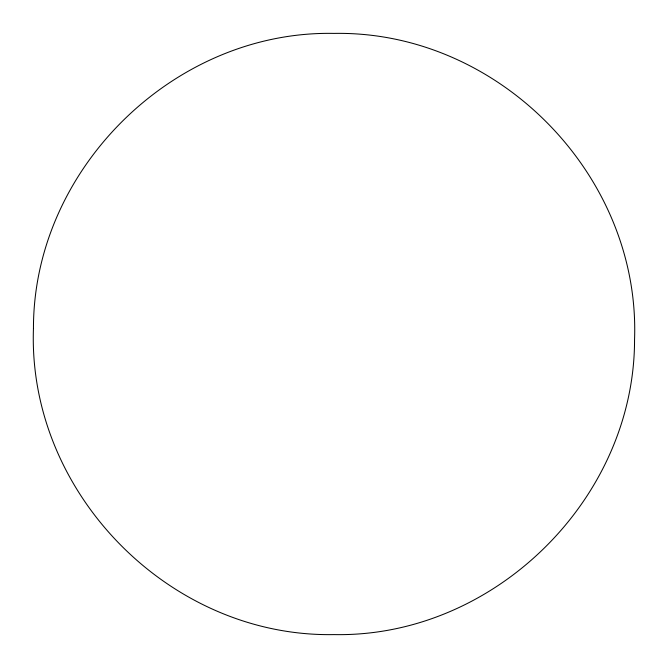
<?xml version="1.0" encoding="UTF-8"?>
<svg xmlns="http://www.w3.org/2000/svg" width="668" height="668" viewBox="0 0 668 668"><rect width="100%" height="100%" fill="white"/><g stroke="black" fill="none" stroke-linecap="round" stroke-linejoin="round"><path stroke-width="1" d="M33.45 328.447C27.513 492.725 169.639 637.497 334 634.6C493.685 637.681 634.675 499.272 634.55 339.553C640.487 175.275 498.361 30.503 334 33.4C174.315 30.319 33.325 168.728 33.45 328.447"/></g></svg>
